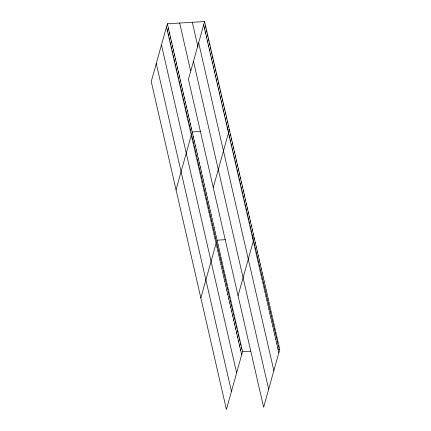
<?xml version="1.0" encoding="UTF-8"?>
<svg xmlns="http://www.w3.org/2000/svg" width="431" height="431" viewBox="0 0 431 431"><rect width="100%" height="100%" fill="white"/><g stroke="black" fill="none" stroke-linecap="round" stroke-linejoin="round"><path stroke-width="0.65" d="M167.373 23.775L151.238 81.572L226.42 409.45L242.556 351.648L167.373 23.775L204.58 21.55L279.762 349.428L263.627 407.225L188.444 79.352L204.58 21.55M167.476 31.291L168.37 28.101M168.473 35.617L169.361 32.427M169.464 39.948L170.353 36.759M170.455 44.274L171.344 41.085M171.446 48.601L172.335 45.411M172.438 52.932L173.332 49.743M173.434 57.258L174.323 54.069M174.426 61.585L175.315 58.395M175.417 65.916L176.306 62.727M176.408 70.242L177.297 67.053M177.4 74.568L178.294 71.379M178.396 78.9L179.285 75.711M179.388 83.226L180.277 80.037M180.379 87.552L181.268 84.363M181.37 91.884L182.259 88.694M182.361 96.21L183.256 93.021M183.358 100.536L184.247 97.347M204.682 29.066L205.576 25.876M184.349 104.868L185.238 101.678M205.679 33.397L206.568 30.208M185.341 109.194L186.23 106.004M206.67 37.723L207.559 34.534M186.332 113.52L187.221 110.331M207.661 42.049L208.55 38.86M187.323 117.852L188.218 114.662M208.652 46.381L209.541 43.192M188.32 122.178L189.209 118.988M209.644 50.707L210.538 47.518M189.311 126.504L190.2 123.314M210.64 55.033L211.529 51.844M190.303 130.835L191.192 127.646M211.632 59.365L212.521 56.175M176.047 189.775L192.183 131.972L200.372 131.482M212.623 63.691L213.512 60.502M192.285 139.488L193.18 136.298M213.614 68.017L214.503 64.828M193.282 143.819L194.171 140.63M214.606 72.349L215.5 69.159M194.273 148.145L195.162 144.956M215.602 76.675L216.491 73.486M195.265 152.472L196.153 149.282M216.594 81.001L217.483 77.812M196.256 156.803L197.145 153.614M217.585 85.333L218.474 82.143M197.247 161.129L198.141 157.94M218.576 89.659L219.465 86.469M198.244 165.456L199.133 162.266M219.568 93.985L220.462 90.796M199.235 169.787L200.124 166.598M220.564 98.316L221.453 95.127M200.226 174.113L201.115 170.924M221.556 102.643L222.444 99.453M201.218 178.439L202.107 175.25M222.547 106.969L223.436 103.779M202.209 182.771L203.103 179.582M223.538 111.3L224.427 108.111M203.206 187.097L204.095 183.908M224.529 115.627L225.424 112.437M204.197 191.423L205.086 188.234M225.526 119.953L226.415 116.763M205.188 195.755L206.077 192.565M226.517 124.284L227.406 121.095M206.18 200.081L207.069 196.892M227.509 128.61L228.398 125.421M207.171 204.407L208.065 201.218M213.253 187.55L229.389 129.747L227.638 129.855M208.168 208.739L209.057 205.549M229.491 137.268L230.386 134.079M209.159 213.065L210.048 209.875M230.488 141.594L231.377 138.405M210.15 217.391L211.039 214.202M231.479 145.92L232.368 142.731M211.142 221.723L212.03 218.533M232.471 150.252L233.36 147.063M212.133 226.049L213.027 222.859M233.462 154.578L234.351 151.389M213.129 230.375L214.018 227.185M234.453 158.91L235.348 155.715M214.121 234.706L215.01 231.517M235.45 163.236L236.339 160.046M215.112 239.033L216.001 235.843M236.441 167.562L237.33 164.373M200.857 297.972L216.992 240.169L225.181 239.684M237.433 171.894L238.321 168.699M217.089 247.647L217.978 244.458M238.424 176.22L239.313 173.03M218.07 251.936L218.959 248.746M239.415 180.546L240.309 177.356M219.056 256.224L219.945 253.035M240.412 184.877L241.301 181.683M220.036 260.513L220.925 257.323M241.403 189.204L242.292 186.014M221.022 264.801L221.911 261.612M242.394 193.53L243.283 190.34M222.003 269.084L222.892 265.895M243.386 197.861L244.275 194.667M222.989 273.373L223.878 270.183M244.377 202.187L245.271 198.998M223.969 277.661L224.858 274.472M245.374 206.514L246.263 203.324M224.955 281.949L225.844 278.76M246.365 210.845L247.254 207.65M225.936 286.238L226.825 283.048M247.356 215.171L248.245 211.982M226.916 290.526L227.81 287.337M248.348 219.498L249.237 216.308M227.902 294.815L228.791 291.62M249.339 223.829L250.233 220.634M228.883 299.098L229.777 295.908M250.336 228.155L251.225 224.966M229.868 303.386L230.757 300.197M251.327 232.481L252.216 229.292M230.849 307.675L231.743 304.485M252.318 236.813L253.207 233.618M231.835 311.963L232.724 308.774M238.063 295.747L254.198 237.95L252.447 238.052M232.815 316.252L233.71 313.062M254.295 245.428L255.184 242.238M233.801 320.54L234.69 317.351M255.276 249.716L256.165 246.521M234.782 324.823L235.676 321.634M256.262 253.999L257.151 250.81M235.768 329.112L236.657 325.922M257.242 258.288L258.131 255.098M236.748 333.4L237.643 330.211M258.228 262.576L259.117 259.387M237.734 337.688L238.623 334.499M259.209 266.864L260.098 263.675M238.715 341.977L239.609 338.788M260.195 271.153L261.084 267.963M239.701 346.265L240.59 343.076M261.175 275.441L262.064 272.252M240.681 350.554L241.575 347.359M262.161 279.724L263.05 276.535M263.142 284.013L264.031 280.823M264.122 288.301L265.017 285.112M265.108 292.59L265.997 289.4M266.089 296.878L266.983 293.689M267.075 301.167L267.963 297.977M268.055 305.455L268.949 302.26M269.041 309.738L269.93 306.549M270.021 314.027L270.916 310.837M271.007 318.315L271.896 315.126M271.988 322.603L272.882 319.414M272.974 326.892L273.863 323.703M273.954 331.18L274.849 327.991M274.94 335.463L275.829 332.274M275.921 339.752L276.815 336.563M276.907 344.04L277.796 340.851M277.887 348.329L278.782 345.139M242.556 351.648L250.74 351.163M278.006 349.53L279.762 349.428M203.691 24.739L278.873 352.617M198.659 42.761L273.841 370.638M192.307 22.283L197.974 47.017M193.476 61.331L268.653 389.204M179.652 23.037L190.572 70.646M166.485 26.964L241.667 354.837M161.453 44.986L236.635 372.858M156.27 63.551L231.447 391.429"/></g></svg>
